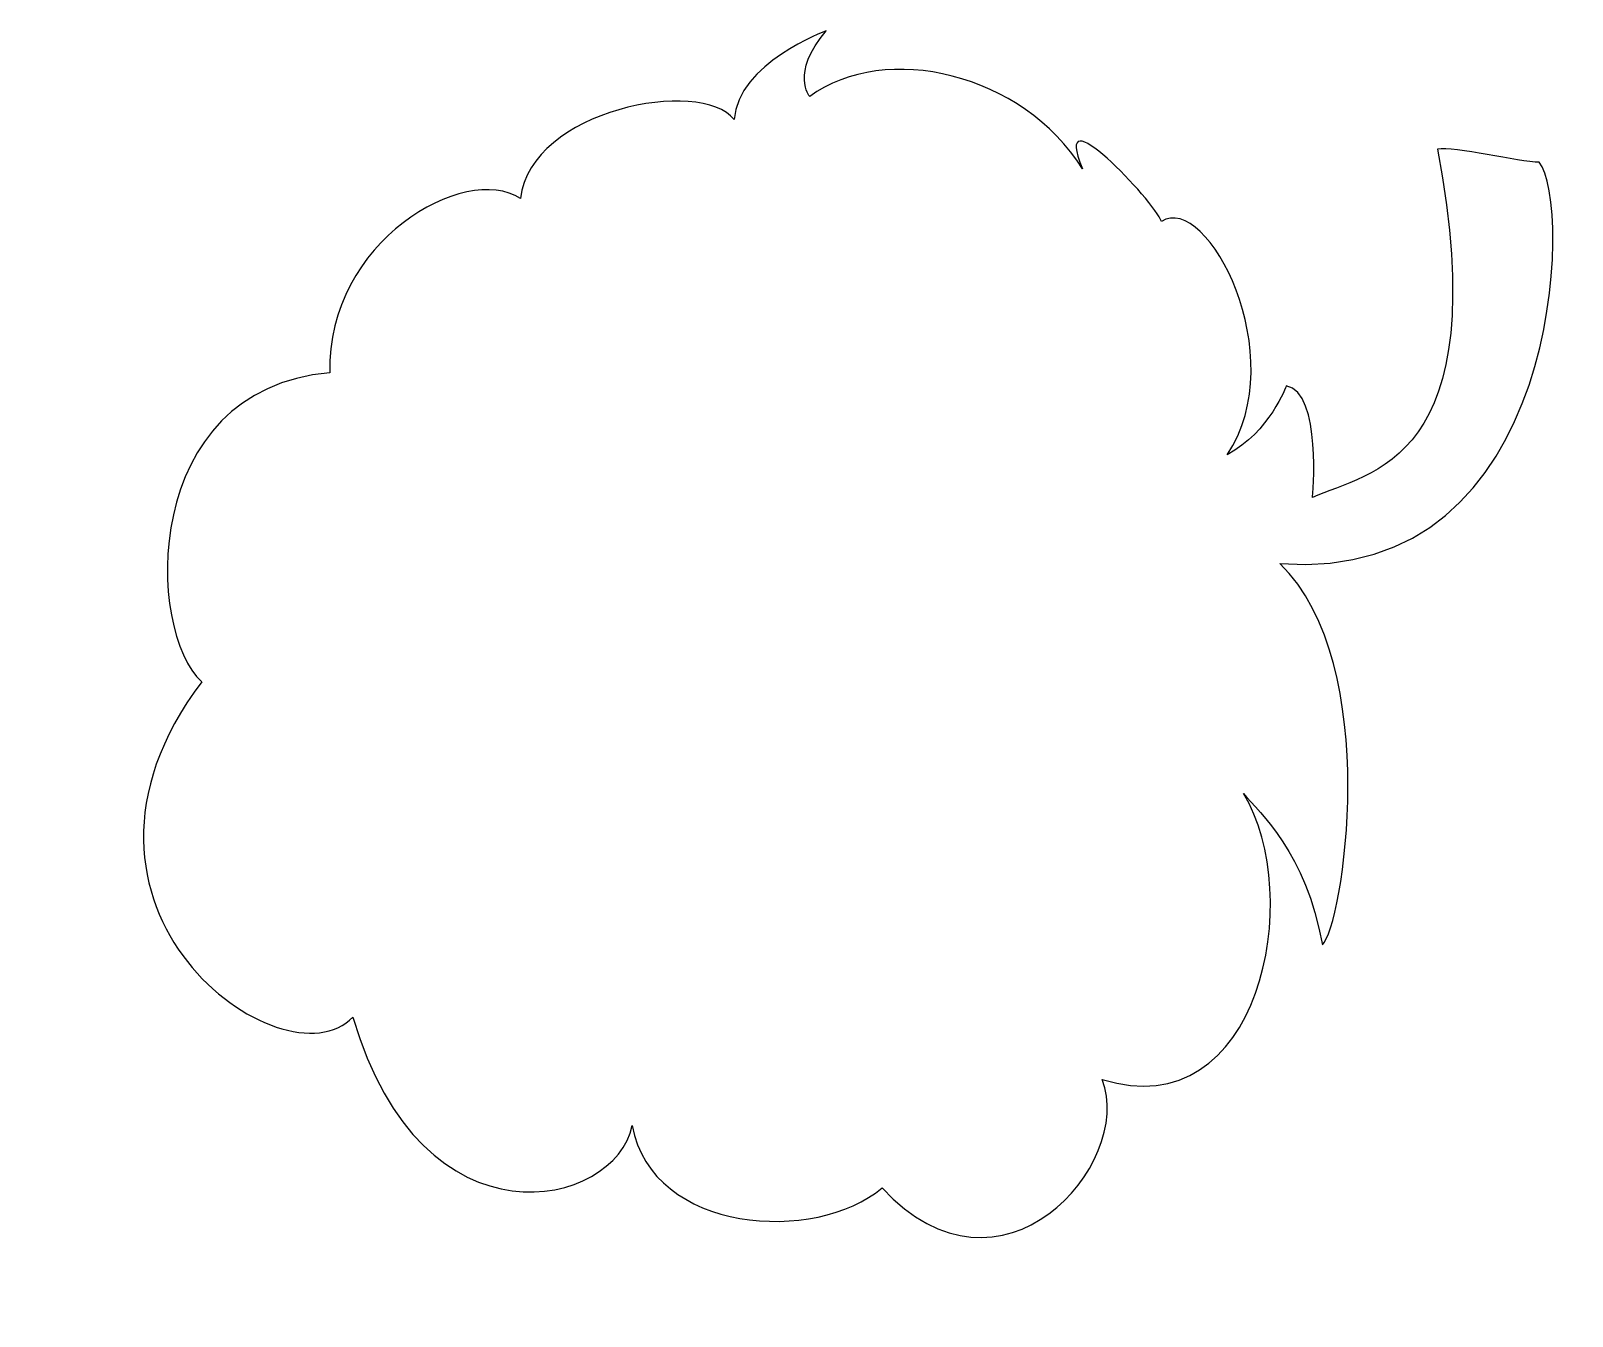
# Model space of a CAD drawing. Header units: centimetres. Extents: x -12.2 to 10.8, y -10.1 to 9.
import ezdxf

# ---------------------------------------------------------------- set-up
doc = ezdxf.new("R2010")
doc.units = ezdxf.units.CM
doc.header["$MEASUREMENT"] = 0
doc.layers.add('Camada 1', color=7, linetype='Continuous')

msp = doc.modelspace()

# ---------------------------------------------------------------- linework, layer by layer
at = {"layer": 'Camada 1'}
msp.add_open_spline([(8.77062, 7.21705), (9.0152, 7.26597), (9.99355, 7.02136), (10.28703, 7.02136), (10.28703, 7.02136), (10.77619, 6.48328), (10.67838, 0.7111), (6.42261, 1.0535), (6.42261, 1.0535), (7.98794, -0.46291), (7.35201, -4.37628), (7.05851, -4.62086), (7.05851, -4.62086), (6.81393, -3.25116), (6.12911, -2.66419), (5.88453, -2.37068), (5.88453, -2.37068), (6.81393, -3.88709), (6.12911, -7.36019), (3.78109, -6.62645), (3.78109, -6.62645), (4.27025, -7.89828), (2.26468, -10.14845), (0.50367, -8.2407), (0.50367, -8.2407), (-0.47468, -9.07229), (-2.92051, -8.92555), (-3.21402, -7.31127), (-3.21402, -7.31127), (-3.4586, -8.5342), (-6.3447, -9.21902), (-7.37195, -5.69702), (-7.37195, -5.69702), (-8.39919, -6.77319), (-12.1658, -4.08274), (-9.62213, -0.70751), (-9.62213, -0.70751), (-10.45372, 0.02623), (-10.55156, 3.64608), (-7.71438, 3.89068), (-7.71438, 3.89068), (-7.76325, 5.84738), (-5.70876, 7.02139), (-4.87714, 6.48331), (-4.87714, 6.48331), (-4.7304, 7.80406), (-2.18672, 8.29322), (-1.69756, 7.65732), (-1.69756, 7.65732), (-1.64865, 8.4889), (-0.3279, 8.97807), (-0.3279, 8.97807), (-0.3279, 8.97807), (-0.86598, 8.34214), (-0.57248, 7.99972), (-0.57248, 7.99972), (-0.57248, 7.99972), (0.55261, 8.83133), (2.6071, 8.34214), (3.48761, 6.92358), (3.48761, 6.92358), (2.99845, 8.09759), (4.56378, 6.43442), (4.66162, 6.14089), (4.66162, 6.14089), (5.34644, 6.58116), (6.61829, 4.1353), (5.63997, 2.66778), (5.63997, 2.66778), (6.27587, 3.0102), (6.52045, 3.69505), (6.52045, 3.69505), (6.52045, 3.69505), (7.05853, 3.59721), (6.9118, 2.03188), (6.9118, 2.03188), (6.9118, 2.03188), (7.74338, 2.4232), (9.65115, 2.52104), (8.77062, 7.21705)], degree=3, knots=[0, 0, 0, 0, 0.04761905, 0.04761905, 0.04761905, 0.04761905, 0.0952381, 0.0952381, 0.0952381, 0.0952381, 0.14285714, 0.14285714, 0.14285714, 0.14285714, 0.19047619, 0.19047619, 0.19047619, 0.19047619, 0.23809524, 0.23809524, 0.23809524, 0.23809524, 0.28571429, 0.28571429, 0.28571429, 0.28571429, 0.33333333, 0.33333333, 0.33333333, 0.33333333, 0.38095238, 0.38095238, 0.38095238, 0.38095238, 0.42857143, 0.42857143, 0.42857143, 0.42857143, 0.47619048, 0.47619048, 0.47619048, 0.47619048, 0.52380952, 0.52380952, 0.52380952, 0.52380952, 0.57142857, 0.57142857, 0.57142857, 0.57142857, 0.61904762, 0.61904762, 0.61904762, 0.61904762, 0.66666667, 0.66666667, 0.66666667, 0.66666667, 0.71428571, 0.71428571, 0.71428571, 0.71428571, 0.76190476, 0.76190476, 0.76190476, 0.76190476, 0.80952381, 0.80952381, 0.80952381, 0.80952381, 0.85714286, 0.85714286, 0.85714286, 0.85714286, 0.9047619, 0.9047619, 0.9047619, 0.9047619, 1, 1, 1, 1], dxfattribs=at)

doc.saveas('drawing.dxf')
